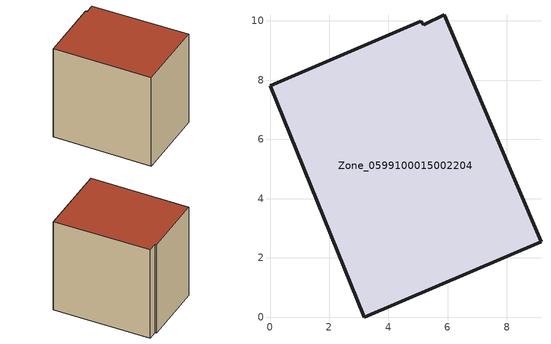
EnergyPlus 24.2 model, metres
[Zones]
Zone_0599100015002204
 floor ground (C_G): 5.2,9.87 5.89,10.2 9.15,2.54 3.19,0 0,7.81 5.09,9.99 z0.86
 wall outside (C_F): 3.19,0 9.15,2.54 5.89,10.2 5.2,9.87 5.09,9.99 0,7.81 3.19,0 z0.86:9.12
 roof outside (C_R): 5.89,10.2 5.2,9.87 5.09,9.99 0,7.81 3.19,0 9.15,2.54 z9.12
[BUILDING]
Pand.0599100015002204: North Axis=0; Terrain=City; Loads Convergence Tolerance Value=0.04; Temperature Convergence Tolerance Value=0.4; Solar Distribution=FullExterior; Maximum Number of Warmup Days=25; Minimum Number of Warmup Days=1
[Site:Location]
Rotterdam.The.Hague.AP_ZH_NLD Design_Conditions: Latitude=51.96; Longitude=4.45; Time Zone=1; Elevation=-4.5
[SITE:GROUNDTEMPERATURE:BUILDINGSURFACE]
18, 18, 18, 18, 18, 18, 18, 18, 18, 18, 18, 18
[MATERIAL] Thermal Absorptance=0.9; Solar Absorptance=0.7; Visible Absorptance=0.7
Name | Roughness | Thickness | Conductivity | Density | Specific Heat
G.TC.1946-1964 | MediumSmooth | 0.15 | 1 | 540 | 1210
F.TC.1946-1964 | Rough | 0.3 | 0.857143 | 1920 | 840
R.TC.1946-1964 | MediumRough | 0.2 | 0.235294 | 1500 | 1000
[CONSTRUCTION]
C_G: G.TC.1946-1964
C_F: F.TC.1946-1964
C_R: R.TC.1946-1964
[ZONE]
Zone_0599100015002204: Type=1; Multiplier=1; Ceiling Height=Autocalculate; Volume=Autocalculate; Floor Area=autocalculate; Part of Total Floor Area=Yes
[ZONEINFILTRATION:DESIGNFLOWRATE]
Infil_Zone_0599100015002204: Zone or ZoneList or Space or SpaceList=Zone_0599100015002204; Schedule=AlwaysOn; Design Flow Rate Calculation Method=Flow/Area; Flow Rate per Floor Area=0.003; Constant Term Coefficient=1; Temperature Term Coefficient=0; Velocity Term Coefficient=0; Velocity Squared Term Coefficient=0
[HVACTEMPLATE:ZONE:IDEALLOADSAIRSYSTEM]
Zone_0599100015002204: Maximum Heating Supply Air Temperature=50; Minimum Cooling Supply Air Temperature=13; Maximum Heating Supply Air Humidity Ratio=0.0156; Minimum Cooling Supply Air Humidity Ratio=0.0077; Heating Limit=NoLimit; Cooling Limit=NoLimit; Dehumidification Control Type=ConstantSensibleHeatRatio; Cooling Sensible Heat Ratio=0.7; Dehumidification Setpoint=60; Humidification Control Type=None; Humidification Setpoint=30; Outdoor Air Method=None; Outdoor Air Flow Rate per Person=0.00944; Outdoor Air Flow Rate per Zone Floor Area=0; Outdoor Air Flow Rate per Zone=0; Demand Controlled Ventilation Type=None; Outdoor Air Economizer Type=NoEconomizer; Heat Recovery Type=None; Sensible Heat Recovery Effectiveness=0.7; Latent Heat Recovery Effectiveness=0.65
[ZONECONTROL:THERMOSTAT]
ThermostatControl_Zone_0599100015002204: Zone or ZoneList=Zone_0599100015002204; Control Type Schedule=DualSetpointControlType; Control 1=Thermostat_Zone_0599100015002204; Temperature Difference Between Cutout And Setpoint=0
[THERMOSTATSETPOINT:DUALSETPOINT]
Thermostat_Zone_0599100015002204: Heating Setpoint Temperature Schedule=HeatingSetpoint_Zone_0599100015002204; Cooling Setpoint Temperature Schedule=CoolingSetpoint_Zone_0599100015002204
[SCHEDULE:COMPACT]
HeatingSetpoint_Zone_0599100015002204: Through: 12/31, For: AllDays, Until: 24:00, 21
CoolingSetpoint_Zone_0599100015002204: Through: 12/31, For: AllDays, Until: 24:00, 24
DualSetpointControlType: Through: 12/31, For: AllDays, Until: 24:00, 4
AlwaysOn: Through: 12/31, For: AllDays, Until: 24:00, 1
